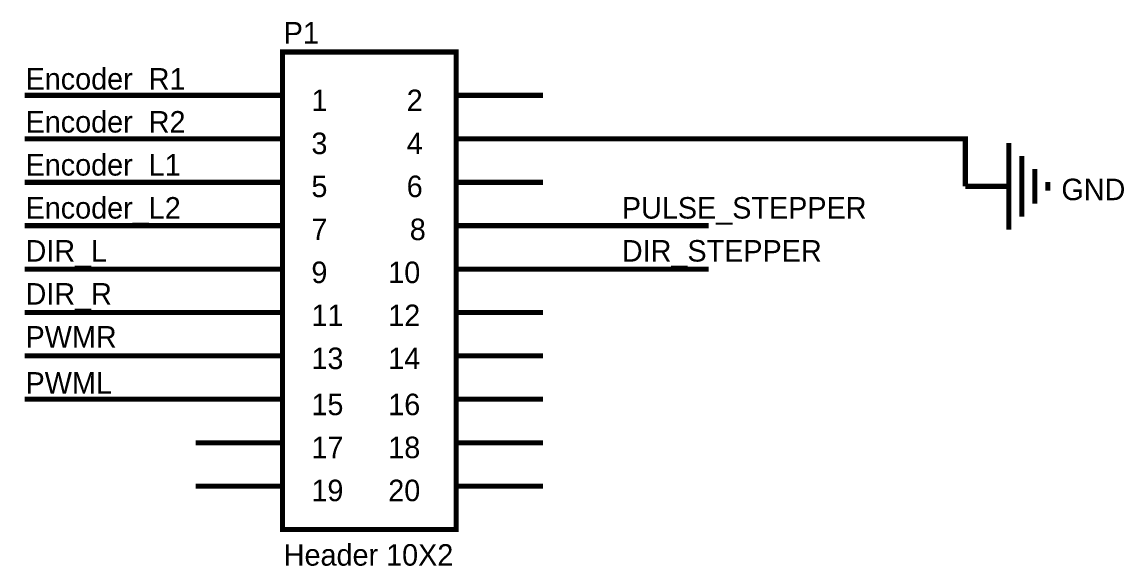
# Model space of a CAD drawing. Header units: millimetres. Extents: x 0 to 394, y 0 to 282.
# Drawn here: x 239.9 to 304.3, y 162.8 to 194.6 of the extents above; entities that cross this region are included whole.
import ezdxf

# ---------------------------------------------------------------- set-up
doc = ezdxf.new("R2010")
doc.units = ezdxf.units.MM
doc.layers.add('Sheet', color=255, linetype='Continuous')

msp = doc.modelspace()

# ---------------------------------------------------------------- linework, layer by layer
at = {"layer": 'Sheet'}
for points, const_width in [([(255.081, 192.857), (265.244, 192.857), (265.244, 164.914), (255.081, 164.914), (255.081, 192.857)], 0.3), ([(255.081, 192.857), (255.081, 164.914), (265.244, 164.914), (265.244, 192.857), (255.081, 192.857), (255.081, 192.857)], 0.0991)]:
    msp.add_lwpolyline(points, close=True, dxfattribs=dict(at, const_width=const_width))
at = {"layer": 'Sheet', "const_width": 0.3}
for points in [[(250.004, 190.318), (240.009, 190.318)], [(255.081, 190.318), (250.004, 190.318)], [(265.244, 190.318), (270.321, 190.318)], [(240.009, 187.78), (250.004, 187.78)], [(255.081, 187.78), (250.004, 187.78)], [(265.244, 187.78), (270.321, 187.78)], [(270.321, 187.78), (295.005, 187.78), (295.005, 184.995)], [(297.544, 187.533), (297.544, 182.457)], [(298.307, 186.77), (298.307, 183.221)], [(299.071, 186.006), (299.071, 183.984)], [(240.009, 185.231), (250.004, 185.231)], [(255.081, 185.231), (250.004, 185.231)], [(265.244, 185.231), (270.321, 185.231)], [(295.005, 184.995), (297.544, 184.995)], [(299.823, 185.253), (299.823, 184.737)], [(240.009, 182.693), (250.004, 182.693)], [(255.081, 182.693), (250.004, 182.693)], [(265.244, 182.693), (270.321, 182.693)], [(270.321, 182.693), (280.001, 182.693)], [(240.009, 180.155), (250.004, 180.155)], [(255.081, 180.155), (250.004, 180.155)], [(265.244, 180.155), (270.321, 180.155)], [(270.321, 180.155), (280.001, 180.155)], [(240.009, 177.616), (250.004, 177.616)], [(255.081, 177.616), (250.004, 177.616)], [(265.244, 177.616), (270.321, 177.616)], [(240.009, 175.078), (250.004, 175.078)], [(255.081, 175.078), (250.004, 175.078)], [(265.244, 175.078), (270.321, 175.078)], [(240.009, 172.54), (250.004, 172.54)], [(255.081, 172.54), (250.004, 172.54)], [(265.244, 172.54), (270.321, 172.54)], [(255.081, 169.991), (250.004, 169.991)], [(265.244, 169.991), (270.321, 169.991)], [(255.081, 167.452), (250.004, 167.452)], [(265.244, 167.452), (270.321, 167.452)]]:
    msp.add_lwpolyline(points, dxfattribs=at)

# ---------------------------------------------------------------- texts
at = {"layer": 'Sheet'}
for s, height, p in [('P1', 1.2579, (255.159, 193.351)), ('Encoder_R1', 1.2579, (240.065, 190.655)), ('1', 1.258, (256.776, 189.398)), ('2', 1.258, (262.347, 189.398)), ('Encoder_R2', 1.2579, (240.065, 188.14)), ('3', 1.258, (256.776, 186.882)), ('4', 1.258, (262.347, 186.882)), ('Encoder_L1', 1.2579, (240.065, 185.624)), ('5', 1.258, (256.776, 184.366)), ('6', 1.258, (262.347, 184.366)), ('GND', 1.2579, (300.621, 184.186)), ('Encoder_L2', 1.2579, (240.065, 183.108)), ('PULSE_STEPPER', 1.25786, (274.925, 183.108)), ('7', 1.258, (256.776, 181.85)), ('8', 1.258, (262.527, 181.85)), ('DIR_L', 1.2579, (240.065, 180.593)), ('DIR_STEPPER', 1.25786, (274.925, 180.593)), ('9', 1.258, (256.776, 179.335)), ('10', 1.2579, (261.269, 179.335)), ('DIR_R', 1.2579, (240.065, 178.077)), ('11', 1.2579, (256.776, 176.819)), ('12', 1.2579, (261.269, 176.819)), ('PWMR', 1.2579, (240.065, 175.561)), ('13', 1.2579, (256.776, 174.303)), ('14', 1.2579, (261.269, 174.303)), ('PWML', 1.2579, (240.065, 172.866)), ('15', 1.2579, (256.776, 171.608)), ('16', 1.2579, (261.269, 171.608)), ('17', 1.2579, (256.776, 169.092)), ('18', 1.2579, (261.269, 169.092)), ('19', 1.2579, (256.776, 166.576)), ('20', 1.2579, (261.269, 166.576)), ('Header 10X2', 1.25786, (255.159, 162.803))]:
    msp.add_text(s, height=height, dxfattribs=at).set_placement(p)

doc.saveas('drawing.dxf')
